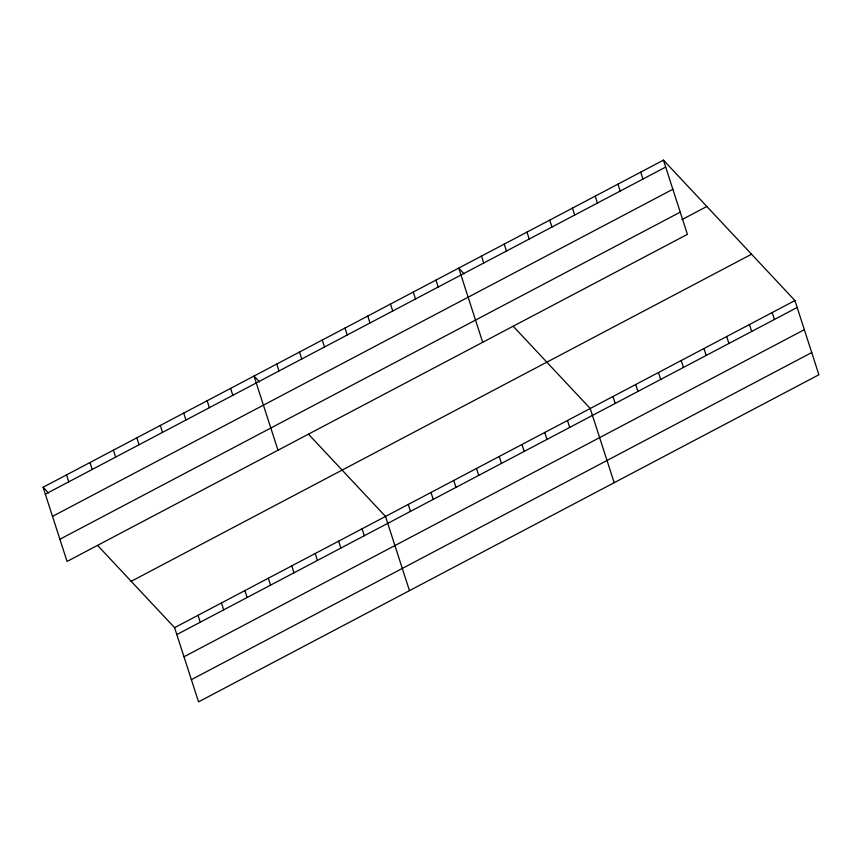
<?xml version="1.0" encoding="UTF-8"?>
<svg xmlns="http://www.w3.org/2000/svg" width="862" height="862" viewBox="0 0 862 862"><rect width="100%" height="100%" fill="white"/><g stroke="black" fill="none" stroke-linecap="round" stroke-linejoin="round"><path stroke-width="1.29" d="M663.449 160.149L687.413 234.345L67.064 561.442L43.1 487.245L663.449 160.149L794.936 300.558L818.9 374.754L198.551 701.851L174.587 627.655L97.665 545.517M45.341 494.174L665.679 167.077M52.507 516.37L672.856 189.274M59.898 539.246L680.237 212.149M681.82 219.681L706.84 206.481M131.196 581.322L751.545 254.225M174.587 627.655L794.936 300.558M176.829 634.572L797.167 307.475M183.994 656.779L804.343 329.683M191.386 679.644L811.735 352.558M464.155 273.879L458.735 268.093L482.698 342.289M513.299 326.364L590.222 408.502L614.186 482.698M259.44 381.823L254.021 376.037L277.984 450.233M308.585 434.297L385.508 516.435L409.472 590.632M43.1 487.245L48.52 493.042M772.19 312.55L774.421 319.468M749.444 324.543L751.675 331.471M726.698 336.536L728.929 343.464M703.952 348.528L706.183 355.456M640.703 172.141L642.933 179.07M681.206 360.521L683.437 367.449M617.957 184.134L620.187 191.062M658.46 372.513L660.691 379.442M595.211 196.127L597.441 203.055M635.714 384.506L637.945 391.434M572.465 208.13L574.695 215.047M612.968 396.509L615.199 403.427M549.719 220.122L551.949 227.04M526.973 232.115L529.203 239.033M567.476 420.494L569.707 427.412M504.227 244.108L506.457 251.025M544.73 432.487L546.961 439.404M481.481 256.1L483.711 263.018M521.984 444.48L524.215 451.397M499.238 456.472L501.468 463.4M435.989 280.085L438.219 287.014M476.492 468.465L478.722 475.393M413.243 292.078L415.473 299.006M453.746 480.457L455.976 487.386M390.497 304.07L392.727 310.999M431 492.45L433.23 499.378M367.751 316.063L369.981 322.991M408.254 504.442L410.484 511.371M345.005 328.056L347.235 334.984M322.259 340.048L324.489 346.977M362.072 528.794L364.303 535.722M299.513 352.052L301.743 358.969M338.637 541.153L340.878 548.081M276.767 364.044L278.997 370.962M315.201 553.512L317.442 560.429M291.765 565.871L294.007 572.788M230.585 388.396L232.815 395.313M268.33 578.219L270.571 585.147M207.149 400.744L209.38 407.672M244.894 590.578L247.135 597.506M183.714 413.103L185.944 420.031M221.459 602.937L223.7 609.865M160.278 425.462L162.509 432.39M198.023 615.296L200.264 622.213M136.843 437.821L139.073 444.738M113.407 450.179L115.637 457.097M89.971 462.528L92.202 469.456M66.536 474.887L68.777 481.815"/></g></svg>
